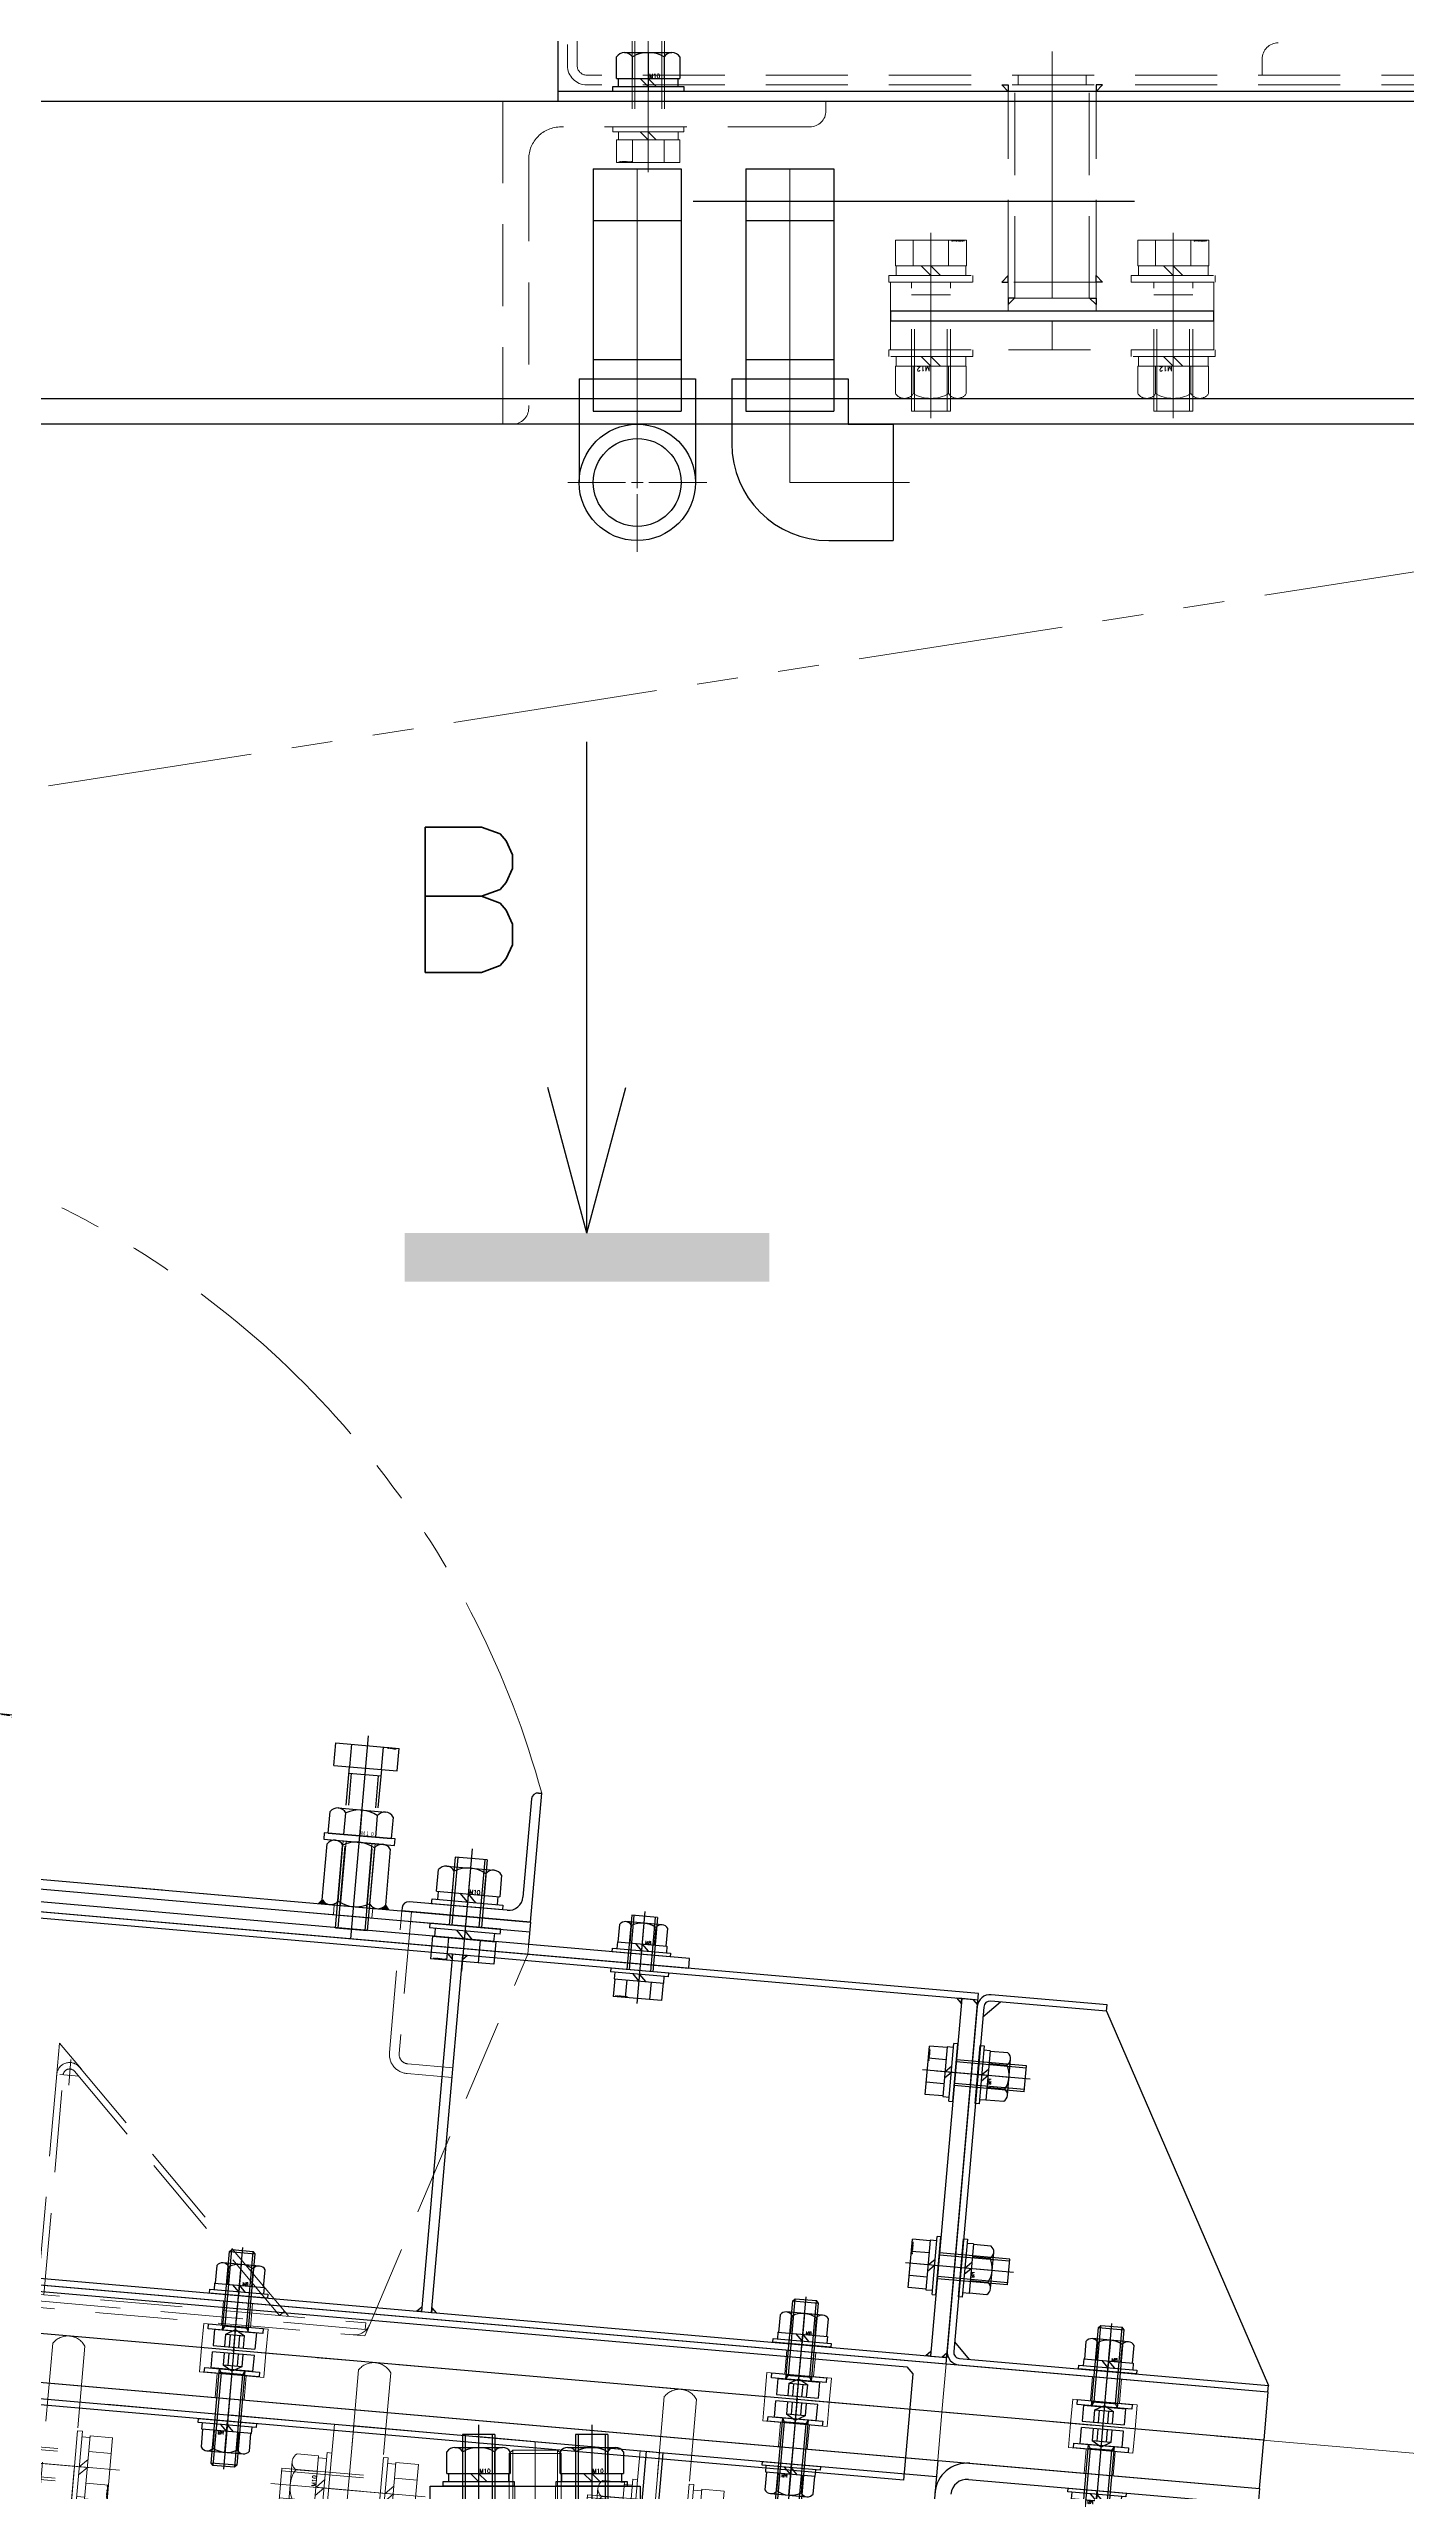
# Model space of a CAD drawing. Header units: millimetres. Extents: x -8731 to 85711, y -14522 to 31379.
# Drawn here: x 26398 to 26818, y 17554 to 18310 of the extents above; entities that cross this region are included whole.
import ezdxf
from ezdxf.enums import TextEntityAlignment as Align

# ---------------------------------------------------------------- set-up
doc = ezdxf.new("R2010")
doc.units = ezdxf.units.MM
doc.header["$LTSCALE"] = 4
for name, pattern in [('CENTER2', [28.575, 19.05, -3.175, 3.175, -3.175]), ('HIDDEN', [9.525, 6.35, -3.175]), ('PHANTOM2', [31.75, 15.875, -3.175, 3.175, -3.175, 3.175, -3.175])]:
    doc.linetypes.add(name, pattern=pattern)
for name, color, linetype, lineweight in [('04_HIDDEN', 2, 'HIDDEN', 13), ('05_CENTER', 4, 'CENTER2', 13), ('06_PHANTOM', 2, 'PHANTOM2', 13)]:
    doc.layers.add(name, color=color, linetype=linetype, lineweight=lineweight)
doc.layers.add('10_DRAFT', color=8, linetype='Continuous', lineweight=0, plot=False)
doc.styles.add('KANJI0', font='txt.shx', dxfattribs={"width": 0.9, "height": 30, "bigfont": 'bigfont'})
doc.styles.add('KSS_TXT', font='txt.shx', dxfattribs={"bigfont": 'extfont2.shx'})
doc.styles.add('KSS_TXT_L', font='txt.shx', dxfattribs={"height": 9, "bigfont": 'extfont2.shx'})
doc.styles.get("Standard").update_dxf_attribs({"font": 'txt.shx', "bigfont": 'extfont2.shx'})

# ---------------------------------------------------------------- blocks, each defined once
blk = doc.blocks.new('seca03_1_1_1')
for q in [(0, 10.635), (-0.804, 3.5), (0.804, 3.5)]:
    blk.add_line((0, 0.5), q)
blk.add_solid([(-3.763, -0.5), (3.763, -0.5), (-3.763, 0.5), (3.763, 0.5)])
blk.add_attdef('A', text='', height=3).set_placement((-2.5, 7.375), align=Align.MIDDLE)
blk = doc.blocks.new('A$C448B04A9_1_1_1')
at = {"color": 0}
for p, q in [((3, 100), (0, 100)), ((0, 0), (0, 100)), ((8, 18), (8, 95)), ((95, 8), (18, 8)), ((0, 0), (100, 0)), ((100, 3), (100, 0))]:
    blk.add_line(p, q, dxfattribs=at)
for centre, radius, start, end in [((3, 95), 5, 0, 90), ((18, 18), 10, 180, 270), ((95, 3), 5, 0, 90)]:
    blk.add_arc(centre, radius, start, end, dxfattribs=at)
blk = doc.blocks.new('A$C27AD2B2D_1_1_1')
at = {"color": 0}
blk.add_line((50, 858), (2550, 858), dxfattribs=at)
blk.add_lwpolyline([(50, 950), (2550, 950), (2550, 850), (50, 850)], close=True, dxfattribs=at)
at = {"layer": '05_CENTER'}
blk.add_line((2105, 933.78), (2105, 958.24), dxfattribs=at)
at = {"layer": '04_HIDDEN', "xscale": -1, "rotation": 180}
blk.add_blockref('A$C448B04A9_1_1_1', (2060, 950), dxfattribs=at)
blk = doc.blocks.new('A$C630344D5_1_1_1')
at = {"color": 0}
blk.add_lwpolyline([(1160, 150.2), (280, 150.2, -0.037623), (275.52, 150.54), (28.38, 187.87, 1.096072), (6.32, -189.89), (309, -179.82, -0.030069), (312.61, -179.91), (1997.39, -326.79, 0.610481), (2025.81, -281.61), (1921.29, -105.09, -0.309422), (1923.51, -71.27), (2106.95, 162.34, 0.68117), (2034, 286.77), (1164.64, 150.56, -0.038872), (1160, 150.2)], format="xyb", dxfattribs=at)
blk = doc.blocks.new('A$C718D1E7B_1_1_1')
at = {"color": 0}
blk.add_lwpolyline([(0, -50), (0, 50), (-15, 50), (-15, -50)], close=True, dxfattribs=at)
at = {"layer": '04_HIDDEN'}
for p, q in [((-7.5, 10), (-15, 10)), ((-7.5, -10), (-7.5, 10)), ((-7.5, 4.5), (0, 4.5)), ((-7.5, -4.5), (0, -4.5)), ((-15, -10), (-7.5, -10))]:
    blk.add_line(p, q, dxfattribs=at)
at = {"layer": '05_CENTER'}
blk.add_line((-22.32, 0), (6.98, 0), dxfattribs=at)
blk = doc.blocks.new('A$C26F8307A_1_1_1')
at = {"color": 0}
blk.add_lwpolyline([(-650, 0), (50, 0), (50, -15), (-650, -15)], close=True, dxfattribs=at)
at = {"layer": '04_HIDDEN'}
for p, q in [((-274.5, -7.5), (-274.5, 0)), ((-265.5, -7.5), (-265.5, 0)), ((-99.5, -7.5), (-99.5, 0)), ((-90.5, -7.5), (-90.5, 0)), ((-4.5, -7.5), (-4.5, 0)), ((4.5, -7.5), (4.5, 0)), ((-280, -7.5), (-260, -7.5)), ((-280, -15), (-280, -7.5)), ((-260, -7.5), (-260, -15)), ((-105, -7.5), (-85, -7.5)), ((-105, -15), (-105, -7.5)), ((-85, -7.5), (-85, -15)), ((-10, -7.5), (10, -7.5)), ((-10, -15), (-10, -7.5)), ((10, -7.5), (10, -15))]:
    blk.add_line(p, q, dxfattribs=at)
at = {"layer": '05_CENTER'}
for p, q in [((-270, -22.32), (-270, 6.98)), ((-95, -22.32), (-95, 6.98)), ((0, -22.32), (0, 6.98))]:
    blk.add_line(p, q, dxfattribs=at)
blk = doc.blocks.new('A$C79C01DD0_1_1_1')
at = {"color": 0}
for p, q in [((-10, 113), (-10, 115)), ((-48, 108), (-43, 113)), ((-48, 111), (-48, 4)), ((-10, 113), (-46, 113)), ((-10, 113), (50, 2)), ((-48, 7), (-43, 2)), ((-46, 2), (50, 2))]:
    blk.add_line(p, q, dxfattribs=at)
blk.add_lwpolyline([(-10, 115), (-46, 115, 0.414214), (-50, 111), (-50, 4, 0.414214), (-46, 0), (50, 0), (50, 2)], format="xyb", dxfattribs=at)
for centre, start, end in [((-46, 111), 90, 180), ((-46, 4), 180, 270)]:
    blk.add_arc(centre, 2, start, end, dxfattribs=at)
at = {"layer": '05_CENTER'}
for p, q in [((-55.8, 90), (-42.11, 90)), ((-55.8, 30), (-42.11, 30)), ((0, -5.61), (0, 7.61))]:
    blk.add_line(p, q, dxfattribs=at)
blk = doc.blocks.new('A$C21297E54_1_1_1')
at = {"color": 0}
for p, q in [((520, 115), (-25, 115)), ((520, 0), (520, 115)), ((520, 113), (-25, 113)), ((-80, 2), (520, 2)), ((-80, 0), (520, 0))]:
    blk.add_line(p, q, dxfattribs=at)
at = {"color": 3}
for points in [[(356.81, 113), (355.31, 113), (355.31, 113), (356.81, 111.5)], [(360, 113), (361.5, 113), (361.5, 113), (360, 111.5)], [(515, 113), (513.5, 113), (513.5, 113), (515, 111.5)], [(520, 113), (518.5, 113), (518.5, 113), (520, 111.5)], [(356.81, 2), (355.31, 2), (355.31, 2), (356.81, 3.5)], [(360, 2), (361.5, 2), (361.5, 2), (360, 3.5)], [(515, 2), (513.5, 2), (513.5, 2), (515, 3.5)], [(520, 2), (518.5, 2), (518.5, 2), (520, 3.5)]]:
    blk.add_lwpolyline(points, close=True, dxfattribs=at)
at = {"color": 0}
for points in [[(360, 113), (356.81, 113), (356.81, 2), (360, 2)], [(520, 113), (515, 113), (515, 2), (520, 2)]]:
    blk.add_lwpolyline(points, close=True, dxfattribs=at)
at = {"layer": '05_CENTER'}
for p, q in [((415, 118.15), (415, 109.82)), ((509.2, 90), (525.89, 90)), ((509.2, 30), (525.89, 30)), ((300, -5.61), (300, 7.61)), ((475, -5.61), (475, 7.61))]:
    blk.add_line(p, q, dxfattribs=at)
blk = doc.blocks.new('M8Nza_1_1_1')
at = {"color": 0}
for p, q in [((-7.5, 8.69), (-7.5, 3.2)), ((5.62, 9.7), (-5.63, 9.7)), ((-3.75, 3.2), (-3.75, 8.69)), ((3.75, 8.69), (3.75, 3.2)), ((7.5, 3.2), (7.5, 8.69)), ((-7.7, 3.2), (7.7, 3.2)), ((-7.7, 3.2), (-7.7, 1.2)), ((0, 1.2), (-2, 3.2)), ((0, 3.2), (2, 1.2)), ((7.7, 3.2), (7.7, 1.2))]:
    blk.add_line(p, q, dxfattribs=at)
at = {"color": 0, "linetype": 'CENTER2'}
blk.add_line((0, 9.7), (0, 0), dxfattribs=at)
at = {"color": 0}
blk.add_lwpolyline([(-9, 1.2), (9, 1.2), (9, 0), (-9, 0)], close=True, dxfattribs=at)
for centre, radius, start, end in [((-5.63, 7.45), 2.25, 33.626, 146.374), ((0, 2.2), 7.5, 60, 120), ((5.62, 7.45), 2.25, 33.626, 146.374)]:
    blk.add_arc(centre, radius, start, end, dxfattribs=at)
at = {"layer": '10_DRAFT', "style": 'KSS_TXT'}
blk.add_text('M8', height=1, dxfattribs=at).set_placement((0.87, 3.27))
blk = doc.blocks.new('A$C46CB4146_1_1_1')
at = {"color": 0}
for p, q in [((-7.51, 8.7), (7.51, 8.7)), ((-7.51, 3.2), (-7.51, 8.7)), ((-3.75, 3.2), (-3.75, 8.7)), ((3.75, 3.2), (3.75, 8.7)), ((7.51, 3.2), (7.51, 8.7)), ((-9, 1.2), (9, 1.2)), ((-9, 1.2), (-9, 0)), ((-7.7, 3.2), (-7.7, 1.2)), ((7.7, 3.2), (-7.7, 3.2)), ((0, 1.2), (-2, 3.2)), ((0, 3.2), (2, 1.2)), ((7.7, 1.2), (7.7, 3.2)), ((9, 0), (9, 1.2)), ((-9, 0), (9, 0))]:
    blk.add_line(p, q, dxfattribs=at)
at = {"color": 0, "linetype": 'CENTER2'}
blk.add_line((0, -23.3), (0, 10.2), dxfattribs=at)
at = {"color": 0, "linetype": 'HIDDEN'}
for p, q in [((-4, -21.8), (-4, 0)), ((-3.32, -21.8), (-3.32, 0)), ((3.32, -21.8), (3.32, 0)), ((4, -21.8), (4, 0)), ((-4, -21.8), (4, -21.8))]:
    blk.add_line(p, q, dxfattribs=at)
at = {"layer": '10_DRAFT', "style": 'KSS_TXT_L'}
blk.add_text('BT-M8x25L,SW,PW', height=0.3, dxfattribs=at).set_placement((2.97, 8.36))
blk = doc.blocks.new('CBS8-20b_1_1')
at = {"color": 0, "linetype": 'CENTER2'}
blk.add_line((-6.47, 0), (25.92, 0), dxfattribs=at)
at = {"color": 0}
for p, q in [((0, 6.5), (-5, 6.5)), ((-5, 6.5), (-5, -6.5)), ((0, 6.5), (0, -6.5)), ((0, 4), (24.32, 4)), ((0.08, 4), (1.25, 3.32)), ((1.25, 4), (1.25, -4)), ((1.25, 3.32), (25, 3.32)), ((24.32, 4), (24.32, -4)), ((24.32, 4), (25, 3.32)), ((25, 3.32), (25, -3.32)), ((0, -6.5), (-5, -6.5)), ((0, -4), (24.32, -4)), ((0.08, -4), (1.25, -3.32)), ((1.25, -3.32), (25, -3.32)), ((24.32, -4), (25, -3.32))]:
    blk.add_line(p, q, dxfattribs=at)
at = {"color": 0, "linetype": 'HIDDEN'}
for p, q in [((-5, 2.89), (-1.2, 2.89)), ((-5, 1.44), (-1.2, 1.44)), ((-1.2, 2.89), (-1.2, -2.89)), ((-1.2, 2.89), (0.47, 0)), ((0.47, 0), (-1.2, -2.89)), ((-5, -1.44), (-1.2, -1.44)), ((-5, -2.89), (-1.2, -2.89)), ((-0.37, -1.44), (-0.37, -1.44)), ((0.05, -0.72), (0.05, -0.72))]:
    blk.add_line(p, q, dxfattribs=at)
blk = doc.blocks.new('A$C2B9527C7_1_1')
at = {"color": 0}
blk.add_lwpolyline([(0, -8.5), (0, 8.5), (1.5, 8.5), (1.5, -8.5)], close=True, dxfattribs=at)
blk = doc.blocks.new('A$C2D9B734A_1_1')
at = {"color": 4}
for name in ['A$C2B9527C7_1_1', 'CBS8-20b_1_1']:
    blk.add_blockref(name, (-1.5, 0), dxfattribs=at)
blk = doc.blocks.new('NTFLS-20a_1_1')
at = {"color": 0}
for p, q in [((-9.8, 1.31), (-9.8, 18.69)), ((-7.35, 20), (7.35, 20)), ((-4.9, 1.31), (-4.9, 18.69)), ((4.9, 18.69), (4.9, 1.31)), ((9.8, 18.69), (9.8, 1.31)), ((-7.35, 0), (7.35, 0))]:
    blk.add_line(p, q, dxfattribs=at)
for centre, radius, start, end in [((-7.35, 17.06), 2.94, 33.626, 146.374), ((0, 10.2), 9.8, 60, 120), ((7.35, 17.06), 2.94, 33.626, 146.374), ((-7.35, 2.94), 2.94, 213.626, 326.374), ((0, 9.8), 9.8, 240, 300), ((7.35, 2.94), 2.94, 213.626, 326.374)]:
    blk.add_arc(centre, radius, start, end, dxfattribs=at)
at = {"layer": '04_HIDDEN', "color": 0}
for p, q in [((-5, 20), (-5, 0)), ((-4, 20), (-4, 0)), ((4, 20), (4, 0)), ((5, 20), (5, 0))]:
    blk.add_line(p, q, dxfattribs=at)
at = {"layer": '10_DRAFT', "linetype": 'CENTER2'}
blk.add_line((0, 20), (0, 0), dxfattribs=at)
blk = doc.blocks.new('M10Nu_1_1_1')
at = {"color": 0}
for p, q in [((-7.35, 8), (7.35, 8)), ((-9.8, 0), (-9.8, 6.69)), ((-9.8, 0), (9.8, 0)), ((-4.9, 0), (-4.9, 6.69)), ((4.9, 6.69), (4.9, 0)), ((9.8, 6.69), (9.8, 0))]:
    blk.add_line(p, q, dxfattribs=at)
at = {"color": 0, "linetype": 'CENTER2'}
blk.add_line((0, 8), (0, 0), dxfattribs=at)
at = {"color": 0}
for centre, radius, start, end in [((-7.35, 5.06), 2.94, 33.626, 146.374), ((0, -1.8), 9.8, 60, 120), ((7.35, 5.06), 2.94, 33.626, 146.374)]:
    blk.add_arc(centre, radius, start, end, dxfattribs=at)
at = {"layer": '10_DRAFT', "style": 'KANJI0', "width": 0.82}
blk.add_text('Ｍ１０', height=1.25, dxfattribs=at).set_placement((0.26, 0.12))
blk = doc.blocks.new('A$C7A442ECB_1_1')
at = {"color": 0}
for p, q in [((-9.81, 57), (9.81, 57)), ((-9.81, 50), (-9.81, 57)), ((-4.91, 50), (-4.91, 57)), ((4.91, 50), (4.91, 57)), ((9.81, 50), (9.81, 57)), ((-9.81, 50), (9.81, 50))]:
    blk.add_line(p, q, dxfattribs=at)
at = {"color": 0, "linetype": 'CENTER2'}
blk.add_line((0, -3), (0, 60), dxfattribs=at)
at = {"color": 0, "linetype": 'HIDDEN'}
for p, q in [((-5, 0), (-5, 50)), ((-5, 48.04), (5, 48.04)), ((-4.19, 0), (-4.19, 48.04)), ((4.19, 0), (4.19, 48.04)), ((5, 0), (5, 50)), ((-5, 0), (5, 0))]:
    blk.add_line(p, q, dxfattribs=at)
at = {"layer": '10_DRAFT', "style": 'KSS_TXT_L'}
blk.add_text('BT-M10x50L', height=0.3, dxfattribs=at).set_placement((6.32, 56.66))
blk = doc.blocks.new('A$C5BE71404_1')
at = {"color": 0}
for p, q in [((-3, 38), (-3, 7.5)), ((-1, 40), (0, 40)), ((0, 0), (0, 40)), ((-40, 1), (-40, 0)), ((0, 0), (-40, 0)), ((-7.5, 3), (-38, 3))]:
    blk.add_line(p, q, dxfattribs=at)
for centre, radius, start, end in [((-1, 38), 2, 90, 180), ((-38, 1), 2, 90, 180), ((-7.5, 7.5), 4.5, 270, 0)]:
    blk.add_arc(centre, radius, start, end, dxfattribs=at)
blk = doc.blocks.new('A$C55D036C2_1_1')
at = {"layer": '05_CENTER'}
blk.add_line((0, -3.71), (0, 6.83), dxfattribs=at)
blk.add_blockref('A$C5BE71404_1', (20, 0))
blk = doc.blocks.new('A$C7AFA21F4_1_1_1')
at = {"color": 0}
for p, q in [((-9.81, 11), (9.81, 11)), ((-9.81, 4), (-9.81, 11)), ((-4.91, 4), (-4.91, 11)), ((4.91, 4), (4.91, 11)), ((9.81, 4), (9.81, 11)), ((-11, 1.5), (11, 1.5)), ((-11, 1.5), (-11, 0)), ((-11, 0), (11, 0)), ((9.81, 4), (-9.81, 4)), ((-9.25, 4), (-9.25, 1.5)), ((0, 1.5), (-2.5, 4)), ((0, 4), (2.5, 1.5)), ((9.25, 1.5), (9.25, 4)), ((11, 0), (11, 1.5))]:
    blk.add_line(p, q, dxfattribs=at)
at = {"color": 0, "linetype": 'CENTER2'}
blk.add_line((0, -24), (0, 14), dxfattribs=at)
at = {"color": 0, "linetype": 'HIDDEN'}
for p, q in [((-5, -21), (-5, 0)), ((-4.19, -21), (-4.19, 0)), ((4.19, -21), (4.19, 0)), ((5, -21), (5, 0)), ((-5, -21), (5, -21))]:
    blk.add_line(p, q, dxfattribs=at)
at = {"layer": '10_DRAFT', "style": 'KSS_TXT_L'}
blk.add_text('BT-M10x25L,SW,PW', height=0.3, dxfattribs=at).set_placement((5.1, 10.66))
blk = doc.blocks.new('M10Nza_1_1_1')
at = {"color": 0}
for p, q in [((-9.8, 4), (-9.8, 10.69)), ((-7.35, 12), (7.35, 12)), ((-4.9, 4), (-4.9, 10.69)), ((4.9, 10.69), (4.9, 4)), ((9.8, 10.69), (9.8, 4)), ((-9.8, 4), (9.8, 4)), ((-9.2, 1.5), (-9.2, 4)), ((0, 1.5), (-2.5, 4)), ((0, 4), (2.5, 1.5)), ((9.2, 4), (9.2, 1.5))]:
    blk.add_line(p, q, dxfattribs=at)
at = {"color": 0, "linetype": 'CENTER2'}
blk.add_line((0, 12), (0, 0), dxfattribs=at)
at = {"color": 0}
blk.add_lwpolyline([(-11, 1.5), (11, 1.5), (11, 0), (-11, 0)], close=True, dxfattribs=at)
for centre, radius, start, end in [((-7.35, 9.06), 2.94, 33.626, 146.374), ((0, 2.2), 9.8, 60, 120), ((7.35, 9.06), 2.94, 33.626, 146.374)]:
    blk.add_arc(centre, radius, start, end, dxfattribs=at)
at = {"layer": '10_DRAFT', "style": 'KSS_TXT'}
blk.add_text('M10', height=1.25, dxfattribs=at).set_placement((0.26, 4.12))
blk = doc.blocks.new('A$C50F277F6_1_1')
h = blk.add_hatch(color=3)
h.dxf.hatch_style = 1
h.paths.add_polyline_path([(-9.8, 1.31), (-10.87, 0), (-7.35, 0, -0.251062)])
h = blk.add_hatch(color=3)
h.dxf.hatch_style = 1
h.paths.add_polyline_path([(9.8, 1.31), (10.87, 0), (7.35, 0, 0.251062)])
h = blk.add_hatch(color=3)
h.dxf.hatch_style = 1
h.paths.add_polyline_path([(110.2, 1.31), (109.13, 0), (112.65, 0, -0.251062)])
h = blk.add_hatch(color=3)
h.dxf.hatch_style = 1
h.paths.add_polyline_path([(129.8, 1.31), (130.87, 0), (127.35, 0, 0.251062)])
at = {"color": 0}
for p, q in [((175, 0), (-15, 0)), ((-15, 0), (-15, -3)), ((175, 0), (-15, 0)), ((-15, 0), (-15, -10)), ((175, -10), (175, 0)), ((-15, -3), (175, -3)), ((-15, -10), (-113.34, -28.98)), ((136.13, -128.56), (175, -10)), ((-117, -33.8), (-117, -42)), ((-117, -42), (-117, -47)), ((-117, -47), (-98, -47)), ((-115, -47), (-115, -50)), ((-113, -50), (-115, -50)), ((-115, -50), (-113, -50)), ((-113, -50), (-113, -47)), ((-95, -72.65), (-95, -78)), ((-95, -78), (-76.17, -88.87)), ((-76.17, -88.87), (-67.84, -128.04)), ((33, -128), (35, -128)), ((-62.95, -132), (131.38, -132))]:
    blk.add_line(p, q, dxfattribs=at)
at = {"color": 3}
for p, q in [((-9.8, 1.31), (-10.87, 0)), ((9.8, 1.31), (10.87, 0)), ((110.2, 1.31), (109.13, 0)), ((129.8, 1.31), (130.87, 0))]:
    blk.add_line(p, q, dxfattribs=at)
at = {"color": 0}
for centre, radius, start, end in [((-112, -33.8), 5, 105.52411, 180), ((-98, -60), 13, 283.34236, 90), ((-62.95, -127), 5, 192, 270), ((131.38, -127), 5, 270, 341.84729)]:
    blk.add_arc(centre, radius, start, end, dxfattribs=at)
at = {"layer": '04_HIDDEN'}
for p, q in [((-6, 0), (-6, -3)), ((6, 0), (6, -3)), ((114, 0), (114, -3)), ((126, 0), (126, -3)), ((-111, -30), (-86.63, -30)), ((-115, -47), (-115, -34)), ((-113, -34), (-113, -47)), ((-86.63, -32), (-111, -32)), ((-65.65, -126.8), (-84.67, -33.6)), ((-82.71, -33.2), (-63.69, -126.4)), ((33, -59.66), (33, -128)), ((35, -128), (35, -59.66)), ((38.41, -58.24), (108.17, -128)), ((109.59, -126.59), (39.83, -56.83)), ((-61.73, -128), (135, -128)), ((108.17, -128), (109.59, -126.59)), ((135, -128), (135, -130)), ((135, -130), (-61.73, -130))]:
    blk.add_line(p, q, dxfattribs=at)
blk.add_lwpolyline([(135, -44), (135, 0), (138, 0), (138, -44, 0.414214), (141, -47), (155, -47), (155, -50), (141, -50, -0.414214)], format="xyb", close=True, dxfattribs=at)
for centre, radius, start, end in [((-111, -34), 4, 90, 180), ((-86.63, -34), 4, 11.53462, 90), ((-111, -34), 2, 90, 180), ((-86.63, -34), 2, 11.53462, 90), ((37, -59.66), 4, 45, 180), ((37, -59.66), 2, 45, 180), ((-61.73, -126), 4, 191.53462, 270), ((-61.73, -126), 2, 191.53462, 270)]:
    blk.add_arc(centre, radius, start, end, dxfattribs=at)
at = {"layer": '05_CENTER'}
for p, q in [((0, 5.49), (0, -8.61)), ((120, 5.49), (120, -8.61)), ((155, 5.49), (155, -8.61))]:
    blk.add_line(p, q, dxfattribs=at)
at = {"layer": '10_DRAFT'}
for p, q in [((-113.34, -28.98), (-117, -30)), ((-117, -30), (-117, -33.8)), ((-86.63, -30), (-83.37, -30)), ((-83.37, -30), (-82.71, -33.2)), ((-86.63, -32), (-85, -32)), ((-85, -32), (-84.67, -33.6)), ((33, -60.55), (33, -50)), ((33, -50), (40.46, -57.46)), ((-94.33, -60), (-99.84, -60)), ((-98, -61.84), (-98, -58.16)), ((-95, -61.21), (-95, -58.79)), ((34, -59.66), (40, -59.66)), ((37, -62.66), (37, -54.76)), ((-67.84, -128.04), (-67, -132)), ((-65, -130), (-65.65, -126.8)), ((-63.37, -128), (-63.69, -126.4)), ((-61.73, -128), (-63.37, -128)), ((109.59, -126.59), (111, -128)), ((-67, -132), (-62.95, -132)), ((-61.73, -130), (-65, -130)), ((135, -132), (131.38, -132)), ((136.13, -128.56), (135, -132))]:
    blk.add_line(p, q, dxfattribs=at)
at = {"color": 4}
for p in [(0, 0), (120, 0)]:
    blk.add_blockref('NTFLS-20a_1_1', p, dxfattribs=at)
blk = doc.blocks.new('A$C170915BB_1_1')
h = blk.add_hatch(color=3)
h.dxf.hatch_style = 1
h.paths.add_polyline_path([(55.2, 61.31), (54.13, 60), (57.65, 60, -0.251062)])
h = blk.add_hatch(color=3)
h.dxf.hatch_style = 1
h.paths.add_polyline_path([(74.8, 61.31), (75.87, 60), (72.35, 60, 0.251062)])
h = blk.add_hatch(color=3)
h.dxf.hatch_style = 1
h.paths.add_polyline_path([(175.2, 61.31), (174.13, 60), (177.65, 60, -0.251062)])
h = blk.add_hatch(color=3)
h.dxf.hatch_style = 1
h.paths.add_polyline_path([(194.8, 61.31), (195.87, 60), (192.35, 60, 0.251062)])
at = {"color": 3}
for p, q in [((55.2, 61.31), (54.13, 60)), ((74.8, 61.31), (75.87, 60)), ((175.2, 61.31), (174.13, 60)), ((194.8, 61.31), (195.87, 60))]:
    blk.add_line(p, q, dxfattribs=at)
for p, q in [((50, 53), (50, 60)), ((50, 60), (240, 60)), ((50, 57), (240, 57)), ((240, 60), (240, 53))]:
    blk.add_line(p, q)
for points in [[(54, 80), (76, 80), (76, 82), (54, 82)], [(174, 80), (196, 80), (196, 82), (174, 82)]]:
    blk.add_lwpolyline(points, close=True)
for name, p in [('A$C7A442ECB_1_1', (65, 53)), ('A$C7A442ECB_1_1', (185, 53)), ('A$C55D036C2_1_1', (220, 60)), ('M10Nu_1_1_1', (65, 82)), ('M10Nu_1_1_1', (185, 82)), ('M10Nza_1_1_1', (220, 63))]:
    blk.add_blockref(name, p)
at = {"color": 4}
for p in [(65, 60), (185, 60)]:
    blk.add_blockref('NTFLS-20a_1_1', p, dxfattribs=at)
at = {"rotation": 180}
blk.add_blockref('A$C7AFA21F4_1_1_1', (220, 57), dxfattribs=at)
at = {"layer": '04_HIDDEN'}
blk.add_blockref('A$C50F277F6_1_1', (65, 60), dxfattribs=at)
blk = doc.blocks.new('A$C435F0BD9_1_1_1')
at = {"color": 0}
for p, q in [((-7.51, 8.7), (7.51, 8.7)), ((-7.51, 3.2), (-7.51, 8.7)), ((-3.75, 3.2), (-3.75, 8.7)), ((3.75, 3.2), (3.75, 8.7)), ((7.51, 3.2), (7.51, 8.7)), ((-9, 1.2), (9, 1.2)), ((-9, 1.2), (-9, 0)), ((-7.7, 3.2), (-7.7, 1.2)), ((7.7, 3.2), (-7.7, 3.2)), ((0, 1.2), (-2, 3.2)), ((0, 3.2), (2, 1.2)), ((7.7, 1.2), (7.7, 3.2)), ((9, 0), (9, 1.2)), ((-9, 0), (9, 0))]:
    blk.add_line(p, q, dxfattribs=at)
at = {"color": 0, "linetype": 'CENTER2'}
blk.add_line((0, -18.3), (0, 10.2), dxfattribs=at)
at = {"color": 0, "linetype": 'HIDDEN'}
for p, q in [((-4, -16.8), (-4, 0)), ((-3.32, -16.8), (-3.32, 0)), ((3.32, -16.8), (3.32, 0)), ((4, -16.8), (4, 0)), ((-4, -16.8), (4, -16.8))]:
    blk.add_line(p, q, dxfattribs=at)
at = {"layer": '10_DRAFT', "style": 'KSS_TXT_L'}
blk.add_text('BT-M8x20L,SW,PW', height=0.3, dxfattribs=at).set_placement((3.15, 8.36))
blk = doc.blocks.new('A$C2D014B62_1_1')
at = {"color": 0}
blk.add_lwpolyline([(-15, 0), (295, 0), (295, 3), (-15, 3)], close=True, dxfattribs=at)
at = {"layer": '05_CENTER'}
for p, q in [((0, 6.33), (0, -3.33)), ((280, 6.33), (280, -3.33)), ((280, 6.33), (280, -3.33))]:
    blk.add_line(p, q, dxfattribs=at)
blk = doc.blocks.new('A$C4B9B0C08_1_1')
for name, p in [('A$C170915BB_1_1', (-480, 80)), ('A$C2D014B62_1_1', (-485, 130)), ('M8Nza_1_1_1', (-205, 133)), ('A$C21297E54_1_1_1', (-620, 15)), ('A$C79C01DD0_1_1_1', (-50, 15)), ('M8Nza_1_1_1', (-320, 17)), ('M8Nza_1_1_1', (-145, 17)), ('M8Nza_1_1_1', (-50, 17)), ('A$C26F8307A_1_1_1', (-50, 15))]:
    blk.add_blockref(name, p)
for name, p, rotation in [('A$C435F0BD9_1_1_1', (-205, 128), 179.9999999999999), ('A$C46CB4146_1_1_1', (-105, 105), 90), ('M8Nza_1_1_1', (-98, 105), 270), ('A$C46CB4146_1_1_1', (-105, 45), 90), ('M8Nza_1_1_1', (-98, 45), 270), ('A$C2D9B734A_1_1', (-320, 7.5), 90), ('A$C2D9B734A_1_1', (-145, 7.5), 90), ('A$C2D9B734A_1_1', (-50, 7.5), 90)]:
    blk.add_blockref(name, p, dxfattribs=dict(rotation=rotation))
at = {"layer": '04_HIDDEN', "rotation": 90}
blk.add_blockref('A$C718D1E7B_1_1_1', (-50, 15), dxfattribs=at)
blk = doc.blocks.new('A$C64733929_1_1_1')
at = {"color": 0}
blk.add_lwpolyline([(-850, 0), (-150, 0), (-150, 15), (-850, 15)], close=True, dxfattribs=at)
at = {"layer": '04_HIDDEN'}
for p, q in [((-480, 15), (-480, 7.5)), ((-460, 7.5), (-460, 15)), ((-305, 15), (-305, 7.5)), ((-285, 7.5), (-285, 15)), ((-210, 15), (-210, 7.5)), ((-190, 7.5), (-190, 15)), ((-480, 7.5), (-460, 7.5)), ((-474.5, 7.5), (-474.5, 0)), ((-465.5, 7.5), (-465.5, 0)), ((-305, 7.5), (-285, 7.5)), ((-299.5, 7.5), (-299.5, 0)), ((-290.5, 7.5), (-290.5, 0)), ((-210, 7.5), (-190, 7.5)), ((-204.5, 7.5), (-204.5, 0)), ((-195.5, 7.5), (-195.5, 0))]:
    blk.add_line(p, q, dxfattribs=at)
at = {"layer": '05_CENTER'}
for p, q in [((-470, 22.32), (-470, -6.98)), ((-295, 22.32), (-295, -6.98)), ((-200, 22.32), (-200, -6.98))]:
    blk.add_line(p, q, dxfattribs=at)
blk = doc.blocks.new('A$C73D8729C_1_1_1')
at = {"color": 0}
for p, q in [((510, 0), (600, 0)), ((600, 0), (600, -5)), ((-100, -5), (500, -5)), ((510, -5), (600, -5))]:
    blk.add_line(p, q, dxfattribs=at)
for points in [[(-100, 0), (500, 0), (500, -90), (-95, -90), (-100, -85)], [(410, -5), (415, -5), (415, -85), (410, -85)]]:
    blk.add_lwpolyline(points, close=True, dxfattribs=at)
for radius in [10, 5]:
    blk.add_arc((510, -10), radius, 90, 180, dxfattribs=at)
at = {"layer": '04_HIDDEN'}
for p, q in [((313, -5), (319, -5)), ((313, -53.39), (313, -5)), ((319, -5), (319, -53.39)), ((408, -5), (414, -5)), ((408, -53.39), (408, -5)), ((414, -5), (414, -53.39))]:
    blk.add_line(p, q, dxfattribs=at)
at = {"layer": '05_CENTER'}
for p, q in [((280, 5.87), (280, -10.86)), ((455, 5.87), (455, -10.86)), ((550, 6.09), (550, -11.15)), ((213.84, -25), (227.93, -25)), ((308.84, -25), (322.93, -25))]:
    blk.add_line(p, q, dxfattribs=at)
blk = doc.blocks.new('A$C1A3C2C0C_1_1_1')
at = {"color": 0}
for p, q in [((-9.81, 11), (9.81, 11)), ((-9.81, 4), (-9.81, 11)), ((-4.91, 4), (-4.91, 11)), ((4.91, 4), (4.91, 11)), ((9.81, 4), (9.81, 11)), ((-11, 1.5), (11, 1.5)), ((-11, 1.5), (-11, 0)), ((9.81, 4), (-9.81, 4)), ((-9.25, 4), (-9.25, 1.5)), ((0, 1.5), (-2.5, 4)), ((0, 4), (2.5, 1.5)), ((9.25, 1.5), (9.25, 4)), ((11, 0), (11, 1.5)), ((-11, 0), (11, 0))]:
    blk.add_line(p, q, dxfattribs=at)
at = {"color": 0, "linetype": 'CENTER2'}
blk.add_line((0, -34), (0, 14), dxfattribs=at)
at = {"color": 0, "linetype": 'HIDDEN'}
for p, q in [((-5, -31), (-5, 0)), ((-4.19, -31), (-4.19, 0)), ((4.19, -31), (4.19, 0)), ((5, -31), (5, 0)), ((-5, -31), (5, -31))]:
    blk.add_line(p, q, dxfattribs=at)
at = {"layer": '10_DRAFT', "style": 'KSS_TXT_L'}
blk.add_text('BT-M10x35L,SW,PW', height=0.3, dxfattribs=at).set_placement((5.1, 10.66))
blk = doc.blocks.new('A$C282E06AB_1_1_1')
at = {"color": 0}
blk.add_lwpolyline([(0, 37.32), (0, -24.99), (-10, -24.99), (-10, 37.32)], dxfattribs=at)
blk.add_arc((-5, 34.01), 6, 33.55767, 146.44576, dxfattribs=at)
at = {"layer": '05_CENTER'}
blk.add_line((-15.14, 0), (5.31, 0), dxfattribs=at)
blk = doc.blocks.new('CBSST8-30a_1_1')
at = {"color": 0, "linetype": 'CENTER2'}
blk.add_line((-6.47, 0), (30.92, 0), dxfattribs=at)
at = {"color": 0}
for p, q in [((0, 6.5), (-5, 6.5)), ((-5, 6.5), (-5, -6.5)), ((0, 6.5), (0, -6.5)), ((0, 4), (29.32, 4)), ((0.08, 4), (1.25, 3.32)), ((1.25, 4), (1.25, -4)), ((1.25, 3.32), (30, 3.32)), ((29.32, 4), (29.32, -4)), ((29.32, 4), (30, 3.32)), ((30, 3.32), (30, -3.32)), ((0, -6.5), (-5, -6.5)), ((0, -4), (29.32, -4)), ((0.08, -4), (1.25, -3.32)), ((1.25, -3.32), (30, -3.32)), ((29.32, -4), (30, -3.32))]:
    blk.add_line(p, q, dxfattribs=at)
at = {"color": 0, "linetype": 'HIDDEN'}
for p, q in [((-5, 2.89), (-1.2, 2.89)), ((-5, 1.44), (-1.2, 1.44)), ((-1.2, 2.89), (-1.2, -2.89)), ((-1.2, 2.89), (0.47, 0)), ((0.47, 0), (-1.2, -2.89)), ((-5, -1.44), (-1.2, -1.44)), ((-5, -2.89), (-1.2, -2.89)), ((-0.37, -1.44), (-0.37, -1.44)), ((0.05, -0.72), (0.05, -0.72))]:
    blk.add_line(p, q, dxfattribs=at)
blk = doc.blocks.new('A$C2CD0138C_1_1')
at = {"color": 4}
for name in ['A$C2B9527C7_1_1', 'CBSST8-30a_1_1']:
    blk.add_blockref(name, (-1.5, 0), dxfattribs=at)
blk = doc.blocks.new('A$C3C172AD4_1_1')
at = {"color": 0}
blk.add_lwpolyline([(-13, 33), (383, 33), (385, 31), (385, -2), (-15, -2), (-15, 31)], close=True, dxfattribs=at)
at = {"layer": '04_HIDDEN'}
blk.add_line((-15, 0), (385, 0), dxfattribs=at)
at = {"layer": '05_CENTER'}
for p, q in [((0, -7.34), (0, 5.26)), ((175, -7.34), (175, 5.26))]:
    blk.add_line(p, q, dxfattribs=at)
blk = doc.blocks.new('A$C51047067_1_1')
for name, p, rotation in [('A$C3C172AD4_1_1', (-494.99, -20), 0.0006564203244468038), ('A$C2CD0138C_1_1', (-320, -7.5), 270), ('A$C2CD0138C_1_1', (-145, -7.5), 270), ('A$C2CD0138C_1_1', (-50, -7.5), 270), ('M8Nza_1_1_1', (-319.99, -21.95), 180.0171644544541), ('M8Nza_1_1_1', (-145, -20), 179.9999999999999), ('M8Nza_1_1_1', (-50, -20), 179.9999999999999)]:
    blk.add_blockref(name, p, dxfattribs=dict(rotation=rotation))
for name, p in [('A$C64733929_1_1_1', (150, -15)), ('A$C73D8729C_1_1_1', (-600, -15))]:
    blk.add_blockref(name, p)
at = {"layer": '04_HIDDEN'}
for name, p, rotation in [('A$C282E06AB_1_1_1', (-366, -40), 359.999280430585), ('A$C282E06AB_1_1_1', (-271, -40), 359.999280430585), ('A$C282E06AB_1_1_1', (-176, -40), 359.999280430585), ('A$C1A3C2C0C_1_1_1', (-366, -40), 270.0003597847073), ('A$C1A3C2C0C_1_1_1', (-271, -40), 270.0003597847073), ('M10Nza_1_1_1', (-287, -40), 90), ('A$C1A3C2C0C_1_1_1', (-176, -40), 270.0003597847073), ('M10Nza_1_1_1', (-192, -40), 90)]:
    blk.add_blockref(name, p, dxfattribs=dict(at, rotation=rotation))
at = {"layer": '04_HIDDEN', "xscale": -1, "rotation": 90}
blk.add_blockref('A$C718D1E7B_1_1_1', (-50, -15), dxfattribs=at)
blk = doc.blocks.new('A$C3D81658F_1_1_1')
at = {"color": 0}
for p, q in [((-9.81, 11), (9.81, 11)), ((-9.81, 4), (-9.81, 11)), ((-4.91, 4), (-4.91, 11)), ((4.91, 4), (4.91, 11)), ((9.81, 4), (9.81, 11)), ((-11, 1.5), (11, 1.5)), ((-11, 1.5), (-11, 0)), ((-11, 0), (11, 0)), ((9.81, 4), (-9.81, 4)), ((-9.25, 4), (-9.25, 1.5)), ((0, 1.5), (-2.5, 4)), ((0, 4), (2.5, 1.5)), ((9.25, 1.5), (9.25, 4)), ((11, 0), (11, 1.5))]:
    blk.add_line(p, q, dxfattribs=at)
at = {"color": 0, "linetype": 'CENTER2'}
blk.add_line((0, -39), (0, 14), dxfattribs=at)
at = {"color": 0, "linetype": 'HIDDEN'}
for p, q in [((-5, -36), (-5, 0)), ((5, -36), (5, 0)), ((-5, -4), (5, -4)), ((-4.19, -36), (-4.19, -4)), ((4.19, -36), (4.19, -4)), ((-5, -36), (5, -36))]:
    blk.add_line(p, q, dxfattribs=at)
at = {"layer": '10_DRAFT', "style": 'KSS_TXT_L'}
blk.add_text('BT-M10x40L,SW,PW', height=0.3, dxfattribs=at).set_placement((5.14, 10.66))
blk = doc.blocks.new('A$C7FD24E4C_1_1')
at = {"color": 0}
for p, q in [((-13.85, 8.14), (-13.85, 0)), ((-10.39, 10), (10.39, 10)), ((-6.92, 0), (-6.92, 8.14)), ((6.93, 8.14), (6.93, 0)), ((13.85, 0), (13.85, 8.14)), ((-13.85, 0), (13.85, 0)), ((-8, 0), (-8, -58.92)), ((-6.92, 0), (-6.92, -60)), ((6.92, 0), (6.92, -60)), ((8, 0), (8, -58.92)), ((8, -58.92), (-8, -58.92)), ((-8, -58.92), (-6.92, -60)), ((6.92, -60), (-6.92, -60)), ((8, -58.92), (6.92, -60))]:
    blk.add_line(p, q, dxfattribs=at)
at = {"color": 0, "linetype": 'CENTER2'}
blk.add_line((0, 13.91), (0, -63), dxfattribs=at)
at = {"color": 0}
for centre, radius, start, end in [((-10.39, 5.84), 4.16, 33.626, 146.374), ((0, -3.85), 13.85, 60, 120), ((10.39, 5.84), 4.16, 33.626, 146.374)]:
    blk.add_arc(centre, radius, start, end, dxfattribs=at)
at = {"layer": '10_DRAFT', "style": 'KSS_TXT'}
blk.add_text('M16x60', height=1, dxfattribs=at).set_placement((0.41, 0.48))
blk = doc.blocks.new('A$C5D70012F_1_1')
at = {"color": 0}
blk.add_lwpolyline([(15, 0), (-50, 0), (-50, 12), (15, 12)], close=True, dxfattribs=at)
at = {"layer": '04_HIDDEN'}
for p, q in [((-25.5, 12), (-25.5, 0)), ((-23.75, 0), (-23.75, 12)), ((-11.25, 12), (-11.25, 0)), ((-9.5, 0), (-9.5, 12))]:
    blk.add_line(p, q, dxfattribs=at)
at = {"layer": '05_CENTER'}
for p, q in [((-35, 19.54), (-35, -7.54)), ((-17.5, -5.07), (-17.5, 16.12)), ((0, 19.54), (0, -7.54))]:
    blk.add_line(p, q, dxfattribs=at)
blk = doc.blocks.new('A$C7946651B_1_1')
for name, p, rotation in [('A$C3D81658F_1_1_1', (-71.48, -14.53), 185.194428369715), ('A$C3D81658F_1_1_1', (-106.33, -17.7), 185.194428369715), ('M10Nza_1_1_1', (-108.14, 2.22), 5.194428369715259), ('M10Nza_1_1_1', (-73.29, 5.39), 5.194428369715259), ('A$C5D70012F_1_1', (-72.2, -6.56), 5.194428369715259)]:
    blk.add_blockref(name, p, dxfattribs=dict(rotation=rotation))
at = {"layer": '04_HIDDEN', "rotation": 185.1944283697152}
blk.add_blockref('A$C7FD24E4C_1_1', (-86.3, -44.77), dxfattribs=at)
blk = doc.blocks.new('A$C7D504894_1_1')
at = {"color": 0}
blk.add_line((528, 3), (-28, 3), dxfattribs=at)
blk.add_lwpolyline([(-28, 0), (528, 0), (528, 600), (-28, 600)], close=True, dxfattribs=at)
at = {"color": 3}
for points in [[(111.4, 5), (111.4, 3), (109.4, 5), (109.4, 5)], [(138.6, 5), (138.6, 3), (140.6, 5), (140.6, 5)], [(111.4, -56), (111.4, -54), (109.4, -56), (109.4, -56)], [(138.6, -56), (138.6, -54), (140.6, -56), (140.6, -56)], [(111.4, -61), (111.4, -63), (113.4, -61), (113.4, -61)], [(138.6, -61), (138.6, -63), (136.6, -61), (136.6, -61)]]:
    blk.add_lwpolyline(points, close=True, dxfattribs=at)
at = {"layer": '04_HIDDEN'}
for p, q in [((-25, 589), (-25, 11)), ((-22, 11), (-22, 589)), ((519, 8), (-19, 8)), ((114.5, 5), (114.5, 8)), ((135.5, 5), (135.5, 8)), ((190, 8), (190, 13)), ((519, 5), (-19, 5)), ((111.4, 0), (111.4, 5)), ((111.4, -56), (111.4, 0)), ((113.5, -61), (113.5, 5)), ((136.5, -61), (136.5, 5)), ((138.6, 0), (138.6, 5)), ((138.6, -56), (138.6, 0)), ((111.4, -56), (111.4, -65)), ((138.6, -56), (138.6, -65)), ((138.6, -61), (111.4, -61))]:
    blk.add_line(p, q, dxfattribs=at)
blk.add_lwpolyline([(175, -56), (175, -65), (75, -65), (75, -56)], close=True, dxfattribs=at)
for centre, radius, start, end in [((195, 13), 5, 90, 180), ((-19, 11), 6, 180, 270), ((-19, 11), 3, 180, 270)]:
    blk.add_arc(centre, radius, start, end, dxfattribs=at)
at = {"layer": '05_CENTER'}
for p, q in [((125, 15.34), (125, -74.24)), ((0, -8.24), (0, 11.15)), ((87.5, -48.67), (87.5, -71.97)), ((162.5, -48.67), (162.5, -71.97))]:
    blk.add_line(p, q, dxfattribs=at)
blk = doc.blocks.new('A$C356D5E8B_1')
at = {"color": 0}
blk.add_lwpolyline([(0, 87.5), (9, 87.5), (9, -12.5), (0, -12.5)], close=True, dxfattribs=at)
at = {"layer": '05_CENTER'}
for p, q in [((-7.33, 75), (15.97, 75)), ((-7.33, 0), (15.97, 0))]:
    blk.add_line(p, q, dxfattribs=at)
at = {"layer": '10_DRAFT'}
blk.add_line((9, 37.5), (0, 37.5), dxfattribs=at)
blk = doc.blocks.new('M12Nza_2_1')
at = {"color": 0}
for p, q in [((-10.95, 5), (-10.95, 13.53)), ((-8.21, 15), (8.21, 15)), ((-5.47, 5), (-5.47, 13.53)), ((5.48, 5), (5.48, 13.53)), ((10.95, 13.53), (10.95, 5)), ((10.95, 5), (-10.95, 5)), ((-10.75, 2), (-10.75, 5)), ((0, 2), (-3, 5)), ((0, 5), (3, 2)), ((10.75, 5), (10.75, 2))]:
    blk.add_line(p, q, dxfattribs=at)
at = {"color": 0, "linetype": 'CENTER2'}
blk.add_line((0, 0), (0, 15), dxfattribs=at)
at = {"color": 0}
blk.add_lwpolyline([(-13, 2), (13, 2), (13, 0), (-13, 0)], close=True, dxfattribs=at)
for centre, radius, start, end in [((-8.21, 11.71), 3.29, 33.626, 146.374), ((0, 4.05), 10.95, 60, 120), ((8.21, 11.71), 3.29, 33.626, 146.374)]:
    blk.add_arc(centre, radius, start, end, dxfattribs=at)
at = {"layer": '10_DRAFT', "style": 'KSS_TXT'}
blk.add_text('M12', height=1.5, dxfattribs=at).set_placement((0.31, 5.09))
blk = doc.blocks.new('A$C4D316DC8_1_1_1')
at = {"color": 0, "linetype": 'CENTER2'}
blk.add_line((0, -42.16), (0, 15.24), dxfattribs=at)
at = {"color": 0}
for p, q in [((-10.97, 13), (10.97, 13)), ((-10.97, 5), (-10.97, 13)), ((-5.48, 5), (-5.48, 13)), ((5.48, 5), (5.48, 13)), ((10.97, 5), (10.97, 13)), ((-13, 2), (13, 2)), ((-13, 2), (-13, 0)), ((-13, 0), (13, 0)), ((-10.97, 5), (10.97, 5)), ((-10.75, 5), (-10.75, 2)), ((0, 2), (-3, 5)), ((0, 5), (3, 2)), ((10.75, 2), (10.75, 5)), ((13, 0), (13, 2))]:
    blk.add_line(p, q, dxfattribs=at)
at = {"color": 0, "linetype": 'HIDDEN'}
for p, q in [((-6, -40), (-6, 0)), ((6, -40), (6, 0)), ((-6, -4), (6, -4)), ((-5.05, -40), (-5.05, -4)), ((5.05, -40), (5.05, -4)), ((-6, -40), (6, -40))]:
    blk.add_line(p, q, dxfattribs=at)
at = {"layer": '10_DRAFT', "style": 'KSS_TXT_L'}
blk.add_text('BT-M12x45L,SW,PW', height=0.3, dxfattribs=at).set_placement((6.42, 12.66))
blk = doc.blocks.new('A$C77FD0713_1_1')
at = {"color": 3}
blk.add_lwpolyline([(-425, -68), (-325, -68), (-325, -65), (-425, -65)], close=True, dxfattribs=at)
for name, p in [('A$C7D504894_1_1', (-500, 0)), ('M10Nza_1_1_1', (-500, 3))]:
    blk.add_blockref(name, p)
at = {"layer": '04_HIDDEN'}
for name, p, rotation in [('A$C1A3C2C0C_1_1_1', (-500, -8), 180), ('A$C356D5E8B_1', (-412.5, -68), 270), ('M12Nza_2_1', (-412.5, -77), 180), ('M12Nza_2_1', (-337.5, -77), 180)]:
    blk.add_blockref(name, p, dxfattribs=dict(at, rotation=rotation))
for p in [(-412.5, -56), (-337.5, -56)]:
    blk.add_blockref('A$C4D316DC8_1_1_1', p, dxfattribs=at)
blk = doc.blocks.new('*U4821')
at = {"layer": '05_CENTER', "color": 0, "linetype": 'CENTER2', "transparency": 16777216}
for p, q in [((0, 3.6), (0, 21.5)), ((-21.5, 0), (-3.6, 0)), ((3.6, 0), (21.5, 0)), ((0, -21.5), (0, -3.6))]:
    blk.add_line(p, q, dxfattribs=at)
at = {"layer": '05_CENTER', "color": 0, "linetype": 'Continuous', "transparency": 16777216}
for p, q in [((-1.8, 0), (1.8, 0)), ((0, -1.8), (0, 1.8))]:
    blk.add_line(p, q, dxfattribs=at)

msp = doc.modelspace()

# ---------------------------------------------------------------- linework, layer by layer
for p, q in [((26566.25517, 18272.67003), (26593.45517, 18272.67003)), ((26566.25517, 18272.67003), (26566.25517, 18197.67003)), ((26593.45517, 18272.67003), (26593.45517, 18197.67003)), ((26613.49911, 18272.67003), (26640.69911, 18272.67003)), ((26613.49911, 18272.67003), (26613.49911, 18197.67003)), ((26640.69911, 18272.67003), (26640.69911, 18197.67003)), ((26566.25517, 18256.67003), (26593.45517, 18256.67003)), ((26597.15959, 18262.67003), (26733.74917, 18262.67003)), ((26613.49911, 18256.67003), (26640.69911, 18256.67003)), ((26566.25517, 18213.67003), (26593.45517, 18213.67003)), ((26613.49911, 18213.67003), (26640.69911, 18213.67003)), ((26561.85517, 18207.67003), (26597.85517, 18207.67003)), ((26561.85517, 18207.67003), (26561.85517, 18175.67003)), ((26597.85517, 18207.67003), (26597.85517, 18175.67003)), ((26609.09911, 18207.67003), (26645.09911, 18207.67003)), ((26609.09911, 18207.67003), (26609.09911, 18187.67003)), ((26645.09911, 18207.67003), (26645.09911, 18193.67003)), ((26566.25517, 18197.67003), (26593.45517, 18197.67003)), ((26613.49911, 18197.67003), (26640.69911, 18197.67003)), ((26645.09911, 18193.67003), (26659.09911, 18193.67003)), ((26659.09911, 18193.67003), (26659.09911, 18157.67003)), ((26639.09911, 18157.67003), (26659.09911, 18157.67003))]:
    msp.add_line(p, q)
for radius in [18, 13.6]:
    msp.add_circle((26579.85517, 18175.67003), radius)
msp.add_arc((26639.09911, 18187.67003), 30, 180, 270)
at = {"layer": '05_CENTER'}
for p, q in [((26579.85517, 18272.67003), (26579.85517, 18197.67003)), ((26627.09911, 18272.67003), (26627.09911, 18197.67003)), ((26579.85517, 18212.67003), (26579.85517, 18175.67003)), ((26627.09911, 18212.67003), (26627.09911, 18175.67003)), ((26627.09911, 18175.67003), (26664.09911, 18175.67003))]:
    msp.add_line(p, q, dxfattribs=at)
at = {"layer": '06_PHANTOM'}
msp.add_arc((26272.63768, 17693.91377), 287.9236, 15.34089043, 105.34089043, dxfattribs=at)

# ---------------------------------------------------------------- block references
for name, p in [('A$C77FD0713_1_1', (27083.25246, 18293.67003)), ('A$C27AD2B2D_1_1_1', (24478.25246, 17343.67003))]:
    msp.add_blockref(name, p)
at = {"xscale": 15, "yscale": 15, "zscale": 15}
msp.add_blockref('seca03_1_1_1', (26564.28728, 17935.91651), dxfattribs=at).add_auto_attribs({'A': 'B'})
for name, p, rotation in [('A$C4B9B0C08_1_1', (26773.76298, 17569.92404), 355.0177535979543), ('A$C51047067_1_1', (26773.76298, 17569.92404), 355.0177535979542), ('A$C7946651B_1_1', (26638.25395, 17543.67003), 354.8055716302848)]:
    msp.add_blockref(name, p, dxfattribs=dict(rotation=rotation))
at = {"layer": '05_CENTER', "linetype": 'CENTER2'}
msp.add_blockref('*U4821', (26579.85517, 18175.67003), dxfattribs=at)
at = {"layer": '06_PHANTOM', "color": 6}
msp.add_blockref('A$C630344D5_1_1_1', (24928.25246, 17883.47003), dxfattribs=at)

doc.saveas('drawing.dxf')
